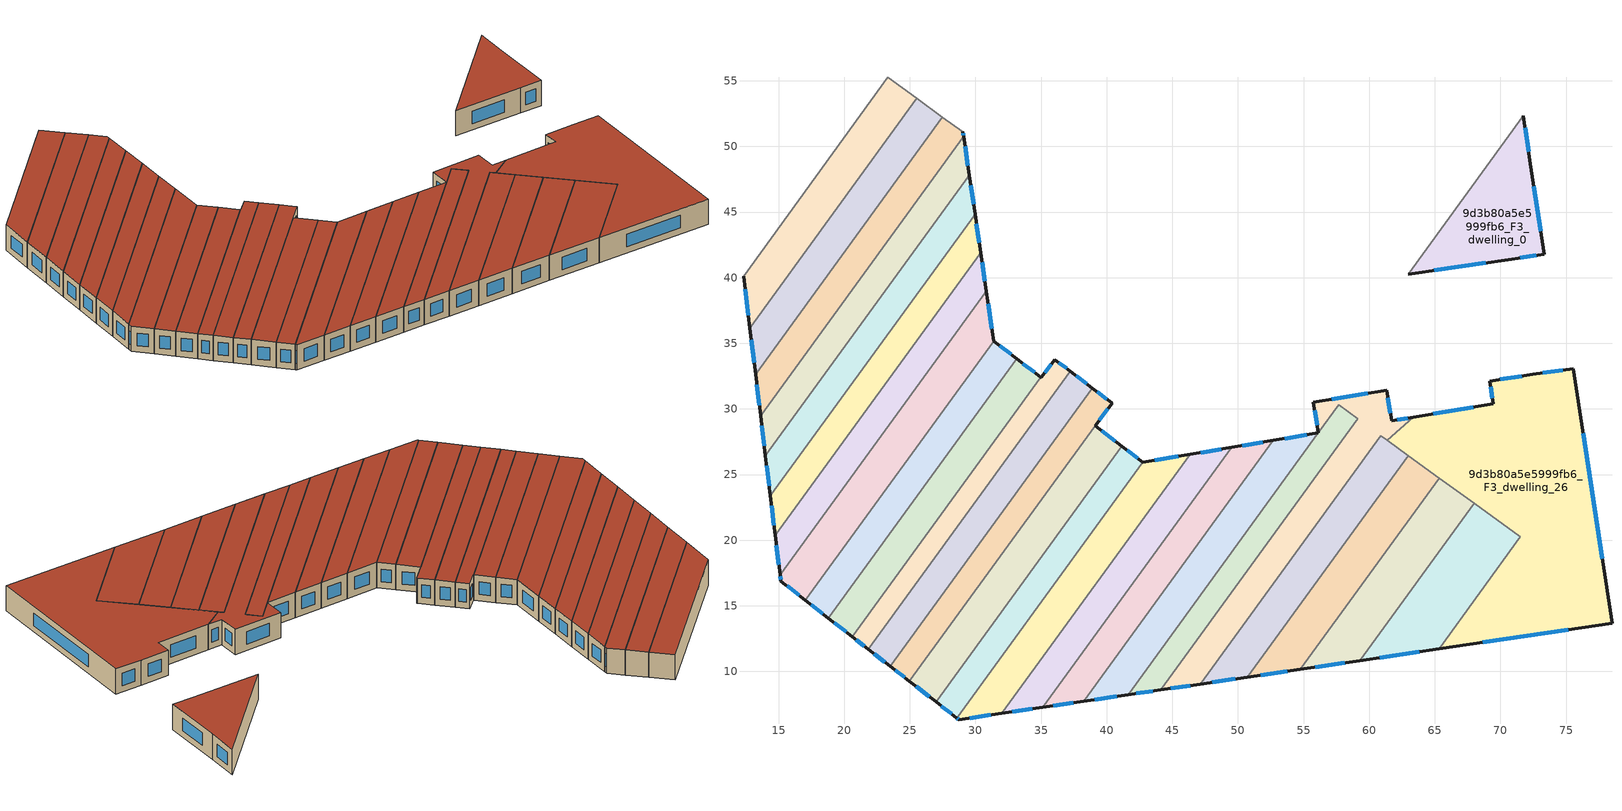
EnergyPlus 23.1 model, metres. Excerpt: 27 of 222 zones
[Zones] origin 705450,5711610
9d3b80a5e5999fb6_F3_dwelling_0
 floor to 9d3b80a5e5999fb6_F2_dwelling_0 (EU_floor_Construction): 71.74,52.32 72.28,48.69 73.34,41.78 70.87,41.42 62.97,40.26 z9
 wall outside (EU_wall_Construction): 62.97,40.26 70.87,41.42 73.34,41.78 72.28,48.69 71.74,52.32 z9:12
 wall to 9d3b80a5e5999fb6_F3_dwelling_1 (EU_wall_Construction): 71.74,52.32 62.97,40.26 z9:12
 window (EU_Window_Construction): 64.97,40.55 68.87,41.12 / 72.14,49.61 71.88,51.4 / 73.07,43.53 72.55,46.94 / 71.49,41.51 72.71,41.69 z9.76:11.24
 roof outside (EU_roof_Construction): 73.34,41.78 72.28,48.69 71.74,52.32 62.97,40.26 70.87,41.42 z12
9d3b80a5e5999fb6_F3_dwelling_26
 floor to 9d3b80a5e5999fb6_F2_dwelling_26 (EU_floor_Construction): 75.54,33.07 78.5,13.66 65.32,11.72 71.51,20.24 61.39,27.6 63.34,29.37 69.46,30.38 69.17,32.11 72.46,32.64 z9
 wall outside (EU_wall_Construction): 65.32,11.72 78.5,13.66 75.54,33.07 72.46,32.64 69.17,32.11 69.46,30.38 63.34,29.37 z9:12
 wall to 9d3b80a5e5999fb6_F3_dwelling_27 (EU_wall_Construction): 67.99,22.8 71.51,20.24 65.32,11.72 z9:12
 wall to 9d3b80a5e5999fb6_F3_dwelling_31 (EU_wall_Construction): 63.34,29.37 61.39,27.6 z9:12
 wall to 9d3b80a5e5999fb6_F3_dwelling_28 (EU_wall_Construction): 65.34,24.72 67.99,22.8 z9:12
 wall to 9d3b80a5e5999fb6_F3_dwelling_29 (EU_wall_Construction): 62.98,26.44 65.34,24.72 z9:12
 wall to 9d3b80a5e5999fb6_F3_dwelling_30 (EU_wall_Construction): 61.39,27.6 62.98,26.44 z9:12
 window (EU_Window_Construction): 68.65,12.21 75.17,13.17 / 67.91,30.12 64.89,29.62 / 69.24,31.67 69.38,30.82 / 71.63,32.5 70,32.24 / 74.76,32.96 73.24,32.75 / 77.75,18.57 76.29,28.16 z9.76:11.24
 roof outside (EU_roof_Construction): 78.5,13.66 75.54,33.07 72.46,32.64 69.17,32.11 69.46,30.38 63.34,29.37 61.39,27.6 71.51,20.24 65.32,11.72 z12
9d3b80a5e5999fb6_F3_dwelling_27
 floor to 9d3b80a5e5999fb6_F2_dwelling_27 (EU_floor_Construction): 71.51,20.24 65.32,11.72 59.29,10.83 67.99,22.8 z9
 wall outside (EU_wall_Construction): 59.29,10.83 65.32,11.72 z9:12
 wall to 9d3b80a5e5999fb6_F3_dwelling_28 (EU_wall_Construction): 67.99,22.8 59.29,10.83 z9:12
 window (EU_Window_Construction): 60.81,11.05 63.79,11.49 z9.76:11.24
 roof outside (EU_roof_Construction): 65.32,11.72 71.51,20.24 67.99,22.8 59.29,10.83 z12
9d3b80a5e5999fb6_F3_dwelling_28
 floor to 9d3b80a5e5999fb6_F2_dwelling_28 (EU_floor_Construction): 67.99,22.8 59.29,10.83 54.76,10.16 65.34,24.72 z9
 wall outside (EU_wall_Construction): 54.76,10.16 59.29,10.83 z9:12
 wall to 9d3b80a5e5999fb6_F3_dwelling_29 (EU_wall_Construction): 65.34,24.72 54.76,10.16 z9:12
 window (EU_Window_Construction): 55.91,10.33 58.14,10.66 z9.76:11.24
 roof outside (EU_roof_Construction): 59.29,10.83 67.99,22.8 65.34,24.72 54.76,10.16 z12
9d3b80a5e5999fb6_F3_dwelling_29
 floor to 9d3b80a5e5999fb6_F2_dwelling_29 (EU_floor_Construction): 65.34,24.72 54.76,10.16 50.72,9.57 62.98,26.44 z9
 wall outside (EU_wall_Construction): 50.72,9.57 54.76,10.16 z9:12
 wall to 9d3b80a5e5999fb6_F3_dwelling_30 (EU_wall_Construction): 62.98,26.44 50.72,9.57 z9:12
 window (EU_Window_Construction): 51.74,9.72 53.74,10.01 z9.76:11.24
 roof outside (EU_roof_Construction): 54.76,10.16 65.34,24.72 62.98,26.44 50.72,9.57 z12
9d3b80a5e5999fb6_F3_dwelling_30
 floor to 9d3b80a5e5999fb6_F2_dwelling_30 (EU_floor_Construction): 62.98,26.44 50.72,9.57 47.13,9.04 60.88,27.96 z9
 wall outside (EU_wall_Construction): 47.13,9.04 50.72,9.57 z9:12
 wall to 9d3b80a5e5999fb6_F3_dwelling_31 (EU_wall_Construction): 61.39,27.6 60.88,27.96 47.13,9.04 z9:12
 window (EU_Window_Construction): 48.03,9.17 49.81,9.43 z9.76:11.24
 roof outside (EU_roof_Construction): 50.72,9.57 62.98,26.44 60.88,27.96 47.13,9.04 z12
9d3b80a5e5999fb6_F3_dwelling_31
 floor to 9d3b80a5e5999fb6_F2_dwelling_31 (EU_floor_Construction): 61.32,31.42 61.7,29.1 63.34,29.37 61.39,27.6 60.88,27.96 47.13,9.04 44.13,8.59 59.13,29.24 57.67,30.3 56.12,28.17 55.74,30.49 z9
 wall outside (EU_wall_Construction): 63.34,29.37 61.7,29.1 61.32,31.42 55.74,30.49 56.12,28.17 / 44.13,8.59 47.13,9.04 z9:12
 wall to 9d3b80a5e5999fb6_F3_dwelling_32 (EU_wall_Construction): 56.12,28.17 57.67,30.3 59.13,29.24 44.13,8.59 z9:12
 window (EU_Window_Construction): 55.83,29.9 56.02,28.76 / 59.91,31.18 57.15,30.73 / 61.61,29.68 61.42,30.83 / 62.93,29.3 62.12,29.16 / 44.89,8.71 46.37,8.92 z9.76:11.24
 roof outside (EU_roof_Construction): 47.13,9.04 60.88,27.96 61.39,27.6 63.34,29.37 61.7,29.1 61.32,31.42 55.74,30.49 56.12,28.17 57.67,30.3 59.13,29.24 44.13,8.59 z12
9d3b80a5e5999fb6_F3_dwelling_32
 floor to 9d3b80a5e5999fb6_F2_dwelling_32 (EU_floor_Construction): 59.13,29.24 44.13,8.59 41.63,8.22 57.67,30.3 z9
 wall outside (EU_wall_Construction): 41.63,8.22 44.13,8.59 z9:12
 wall to 9d3b80a5e5999fb6_F3_dwelling_33 (EU_wall_Construction): 56.12,28.17 41.63,8.22 z9:12
 window (EU_Window_Construction): 42.26,8.32 43.5,8.5 z9.76:11.24
 roof outside (EU_roof_Construction): 44.13,8.59 59.13,29.24 57.67,30.3 41.63,8.22 z12
9d3b80a5e5999fb6_F3_dwelling_33
 floor to 9d3b80a5e5999fb6_F2_dwelling_33 (EU_floor_Construction): 56.12,28.17 41.63,8.22 38.25,7.73 52.69,27.6 z9
 wall outside (EU_wall_Construction): 56.12,28.17 52.69,27.6 / 38.25,7.73 41.63,8.22 z9:12
 wall to 9d3b80a5e5999fb6_F3_dwelling_34 (EU_wall_Construction): 52.69,27.6 38.25,7.73 z9:12
 window (EU_Window_Construction): 55.25,28.02 53.56,27.74 / 39.1,7.85 40.77,8.1 z9.76:11.24
 roof outside (EU_roof_Construction): 41.63,8.22 56.12,28.17 52.69,27.6 38.25,7.73 z12
9d3b80a5e5999fb6_F3_dwelling_34
 floor to 9d3b80a5e5999fb6_F2_dwelling_34 (EU_floor_Construction): 52.69,27.6 38.25,7.73 35.13,7.27 49.52,27.07 z9
 wall outside (EU_wall_Construction): 52.69,27.6 49.52,27.07 / 35.13,7.27 38.25,7.73 z9:12
 wall to 9d3b80a5e5999fb6_F3_dwelling_35 (EU_wall_Construction): 49.52,27.07 35.13,7.27 z9:12
 window (EU_Window_Construction): 51.89,27.46 50.32,27.2 / 35.92,7.38 37.46,7.61 z9.76:11.24
 roof outside (EU_roof_Construction): 38.25,7.73 52.69,27.6 49.52,27.07 35.13,7.27 z12
9d3b80a5e5999fb6_F3_dwelling_35
 floor to 9d3b80a5e5999fb6_F2_dwelling_35 (EU_floor_Construction): 49.52,27.07 35.13,7.27 32,6.81 46.35,26.54 z9
 wall outside (EU_wall_Construction): 49.52,27.07 46.35,26.54 / 32,6.81 35.13,7.27 z9:12
 wall to 9d3b80a5e5999fb6_F3_dwelling_36 (EU_wall_Construction): 46.35,26.54 32,6.81 z9:12
 window (EU_Window_Construction): 48.72,26.94 47.15,26.68 / 32.79,6.92 34.34,7.15 z9.76:11.24
 roof outside (EU_roof_Construction): 35.13,7.27 49.52,27.07 46.35,26.54 32,6.81 z12
9d3b80a5e5999fb6_F3_dwelling_36
 floor to 9d3b80a5e5999fb6_F2_dwelling_36 (EU_floor_Construction): 46.35,26.54 32,6.81 28.74,6.32 28.58,6.44 42.75,25.95 z9
 wall outside (EU_wall_Construction): 28.58,6.44 28.74,6.32 32,6.81 / 46.35,26.54 42.75,25.95 z9:12
 wall to 9d3b80a5e5999fb6_F3_dwelling_37 (EU_wall_Construction): 42.75,25.95 28.58,6.44 z9:12
 window (EU_Window_Construction): 28.62,6.41 28.7,6.35 / 45.44,26.39 43.66,26.1 / 29.56,6.45 31.18,6.68 z9.76:11.24
 roof outside (EU_roof_Construction): 32,6.81 46.35,26.54 42.75,25.95 28.58,6.44 28.74,6.32 z12
9d3b80a5e5999fb6_F3_dwelling_37
 floor to 9d3b80a5e5999fb6_F2_dwelling_37 (EU_floor_Construction): 42.75,25.95 28.58,6.44 27,7.67 41.16,27.16 z9
 wall outside (EU_wall_Construction): 42.75,25.95 41.16,27.16 / 27,7.67 28.58,6.44 z9:12
 wall to 9d3b80a5e5999fb6_F3_dwelling_38 (EU_wall_Construction): 41.16,27.16 27,7.67 z9:12
 window (EU_Window_Construction): 42.35,26.25 41.57,26.85 / 27.4,7.36 28.18,6.75 z9.76:11.24
 roof outside (EU_roof_Construction): 28.58,6.44 42.75,25.95 41.16,27.16 27,7.67 z12
9d3b80a5e5999fb6_F3_dwelling_38
 floor to 9d3b80a5e5999fb6_F2_dwelling_38 (EU_floor_Construction): 41.16,27.16 27,7.67 24.97,9.25 39.11,28.72 z9
 wall outside (EU_wall_Construction): 41.16,27.16 39.11,28.72 / 24.97,9.25 27,7.67 z9:12
 wall to 9d3b80a5e5999fb6_F3_dwelling_39 (EU_wall_Construction): 39.11,28.72 24.97,9.25 z9:12
 window (EU_Window_Construction): 40.65,27.55 39.63,28.32 / 25.48,8.85 26.49,8.07 z9.76:11.24
 roof outside (EU_roof_Construction): 27,7.67 41.16,27.16 39.11,28.72 24.97,9.25 z12
9d3b80a5e5999fb6_F3_dwelling_39
 floor to 9d3b80a5e5999fb6_F2_dwelling_39 (EU_floor_Construction): 40.38,30.46 40.42,30.43 39.11,28.72 24.97,9.25 23.51,10.39 38.91,31.58 z9
 wall outside (EU_wall_Construction): 39.11,28.72 40.42,30.43 40.38,30.46 38.91,31.58 / 23.51,10.39 24.97,9.25 z9:12
 wall to 9d3b80a5e5999fb6_F3_dwelling_40 (EU_wall_Construction): 38.91,31.58 23.51,10.39 z9:12
 window (EU_Window_Construction): 40.01,30.74 39.28,31.29 / 39.44,29.15 40.09,30 / 23.88,10.1 24.6,9.54 z9.76:11.24
 roof outside (EU_roof_Construction): 24.97,9.25 39.11,28.72 40.42,30.43 40.38,30.46 38.91,31.58 23.51,10.39 z12
9d3b80a5e5999fb6_F3_dwelling_40
 floor to 9d3b80a5e5999fb6_F2_dwelling_40 (EU_floor_Construction): 38.91,31.58 23.51,10.39 21.85,11.68 37.24,32.85 z9
 wall outside (EU_wall_Construction): 38.91,31.58 37.24,32.85 / 21.85,11.68 23.51,10.39 z9:12
 wall to 9d3b80a5e5999fb6_F3_dwelling_41 (EU_wall_Construction): 37.24,32.85 21.85,11.68 z9:12
 window (EU_Window_Construction): 38.49,31.9 37.66,32.53 / 22.27,11.35 23.09,10.71 z9.76:11.24
 roof outside (EU_roof_Construction): 23.51,10.39 38.91,31.58 37.24,32.85 21.85,11.68 z12
9d3b80a5e5999fb6_F3_dwelling_41
 floor to 9d3b80a5e5999fb6_F2_dwelling_41 (EU_floor_Construction): 37.24,32.85 21.85,11.68 20.6,12.65 34.97,32.43 35,32.4 36.05,33.76 z9
 wall outside (EU_wall_Construction): 20.6,12.65 21.85,11.68 / 37.24,32.85 36.05,33.76 35,32.4 34.97,32.43 z9:12
 wall to 9d3b80a5e5999fb6_F3_dwelling_42 (EU_wall_Construction): 34.97,32.43 20.6,12.65 z9:12
 window (EU_Window_Construction): 20.92,12.41 21.53,11.93 / 35.79,33.42 35.27,32.75 / 36.94,33.08 36.35,33.53 z9.76:11.24
 roof outside (EU_roof_Construction): 21.85,11.68 37.24,32.85 36.05,33.76 35,32.4 34.97,32.43 20.6,12.65 z12
9d3b80a5e5999fb6_F3_dwelling_42
 floor to 9d3b80a5e5999fb6_F2_dwelling_42 (EU_floor_Construction): 34.97,32.43 20.6,12.65 18.8,14.05 33.16,33.8 z9
 wall outside (EU_wall_Construction): 18.8,14.05 20.6,12.65 / 34.97,32.43 33.16,33.8 z9:12
 wall to 9d3b80a5e5999fb6_F3_dwelling_43 (EU_wall_Construction): 33.16,33.8 18.8,14.05 z9:12
 window (EU_Window_Construction): 19.26,13.7 20.14,13.01 / 34.51,32.78 33.62,33.46 z9.76:11.24
 roof outside (EU_roof_Construction): 20.6,12.65 34.97,32.43 33.16,33.8 18.8,14.05 z12
9d3b80a5e5999fb6_F3_dwelling_43
 floor to 9d3b80a5e5999fb6_F2_dwelling_43 (EU_floor_Construction): 33.16,33.8 18.8,14.05 17.05,15.42 31.39,35.15 z9
 wall outside (EU_wall_Construction): 33.16,33.8 31.39,35.15 / 17.05,15.42 18.8,14.05 z9:12
 wall to 9d3b80a5e5999fb6_F3_dwelling_44 (EU_wall_Construction): 31.39,35.15 17.05,15.42 z9:12
 window (EU_Window_Construction): 32.71,34.15 31.84,34.81 / 17.49,15.07 18.36,14.4 z9.76:11.24
 roof outside (EU_roof_Construction): 18.8,14.05 33.16,33.8 31.39,35.15 17.05,15.42 z12
9d3b80a5e5999fb6_F3_dwelling_44
 floor to 9d3b80a5e5999fb6_F2_dwelling_44 (EU_floor_Construction): 30.83,38.98 31.39,35.15 17.05,15.42 15.17,16.88 15.11,17.36 z9
 wall outside (EU_wall_Construction): 31.39,35.15 30.83,38.98 / 15.11,17.36 15.17,16.88 17.05,15.42 z9:12
 wall to 9d3b80a5e5999fb6_F3_dwelling_45 (EU_wall_Construction): 30.83,38.98 15.11,17.36 z9:12
 window (EU_Window_Construction): 31.25,36.12 30.97,38.01 / 15.65,16.51 16.57,15.79 / 15.13,17.23 15.16,17 z9.76:11.24
 roof outside (EU_roof_Construction): 17.05,15.42 31.39,35.15 30.83,38.98 15.11,17.36 15.17,16.88 z12
9d3b80a5e5999fb6_F3_dwelling_45
 floor to 9d3b80a5e5999fb6_F2_dwelling_45 (EU_floor_Construction): 30.4,41.91 30.83,38.98 15.11,17.36 14.74,20.37 z9
 wall outside (EU_wall_Construction): 14.74,20.37 15.11,17.36 / 30.83,38.98 30.4,41.91 z9:12
 wall to 9d3b80a5e5999fb6_F3_dwelling_46 (EU_wall_Construction): 30.4,41.91 14.74,20.37 z9:12
 window (EU_Window_Construction): 14.84,19.6 15.02,18.12 / 30.72,39.72 30.51,41.16 z9.76:11.24
 roof outside (EU_roof_Construction): 15.11,17.36 30.83,38.98 30.4,41.91 14.74,20.37 z12
9d3b80a5e5999fb6_F3_dwelling_46
 floor to 9d3b80a5e5999fb6_F2_dwelling_46 (EU_floor_Construction): 29.96,44.84 30.4,41.91 14.74,20.37 14.37,23.39 z9
 wall outside (EU_wall_Construction): 14.37,23.39 14.74,20.37 / 30.4,41.91 29.96,44.84 z9:12
 wall to 9d3b80a5e5999fb6_F3_dwelling_47 (EU_wall_Construction): 29.96,44.84 14.37,23.39 z9:12
 window (EU_Window_Construction): 14.47,22.63 14.65,21.13 / 30.29,42.65 30.07,44.1 z9.76:11.24
 roof outside (EU_roof_Construction): 14.74,20.37 30.4,41.91 29.96,44.84 14.37,23.39 z12
9d3b80a5e5999fb6_F3_dwelling_47
 floor to 9d3b80a5e5999fb6_F2_dwelling_47 (EU_floor_Construction): 29.53,47.79 29.96,44.84 14.37,23.39 14,26.42 z9
 wall outside (EU_wall_Construction): 14,26.42 14.37,23.39 / 29.96,44.84 29.53,47.79 z9:12
 wall to 9d3b80a5e5999fb6_F3_dwelling_48 (EU_wall_Construction): 29.53,47.79 14,26.42 z9:12
 window (EU_Window_Construction): 14.1,25.66 14.28,24.16 / 29.86,45.59 29.64,47.05 z9.76:11.24
 roof outside (EU_roof_Construction): 14.37,23.39 29.96,44.84 29.53,47.79 14,26.42 z12
9d3b80a5e5999fb6_F3_dwelling_48
 floor to 9d3b80a5e5999fb6_F2_dwelling_48 (EU_floor_Construction): 29.1,50.75 29.53,47.79 14,26.42 13.63,29.47 z9
 wall outside (EU_wall_Construction): 13.63,29.47 14,26.42 / 29.53,47.79 29.1,50.75 z9:12
 wall to 9d3b80a5e5999fb6_F3_dwelling_49 (EU_wall_Construction): 29.1,50.75 13.63,29.47 z9:12
 window (EU_Window_Construction): 13.72,28.7 13.91,27.19 / 29.42,48.54 29.21,50.01 z9.76:11.24
 roof outside (EU_roof_Construction): 14,26.42 29.53,47.79 29.1,50.75 13.63,29.47 z12
9d3b80a5e5999fb6_F3_dwelling_49
 floor to 9d3b80a5e5999fb6_F2_dwelling_49 (EU_floor_Construction): 29.05,51.1 29.1,50.75 13.63,29.47 13.24,32.64 27.49,52.24 z9
 wall outside (EU_wall_Construction): 29.1,50.75 29.05,51.1 / 13.24,32.64 13.63,29.47 z9:12
 wall to 9d3b80a5e5999fb6_F3_dwelling_50 (EU_wall_Construction): 27.49,52.24 13.24,32.64 z9:12
 wall to 9d3b80a5e5999fb6_F3_dwelling_17 (EU_wall_Construction): 29.05,51.1 27.49,52.24 z9:12
 window (EU_Window_Construction): 29.08,50.84 29.06,51.02 / 13.34,31.84 13.53,30.27 z9.76:11.24
 roof outside (EU_roof_Construction): 13.63,29.47 29.1,50.75 29.05,51.1 27.49,52.24 13.24,32.64 z12
9d3b80a5e5999fb6_F3_dwelling_50
 floor to 9d3b80a5e5999fb6_F2_dwelling_50 (EU_floor_Construction): 27.49,52.24 13.24,32.64 12.81,36.14 25.54,53.65 z9
 wall outside (EU_wall_Construction): 12.81,36.14 13.24,32.64 z9:12
 wall to 9d3b80a5e5999fb6_F3_dwelling_51 (EU_wall_Construction): 25.54,53.65 12.81,36.14 z9:12
 wall to 9d3b80a5e5999fb6_F3_dwelling_17 (EU_wall_Construction): 27.49,52.24 25.54,53.65 z9:12
 window (EU_Window_Construction): 12.92,35.25 13.13,33.52 z9.76:11.24
 roof outside (EU_roof_Construction): 13.24,32.64 27.49,52.24 25.54,53.65 12.81,36.14 z12
9d3b80a5e5999fb6_F3_dwelling_51
 floor to 9d3b80a5e5999fb6_F2_dwelling_51 (EU_floor_Construction): 25.54,53.65 12.81,36.14 12.33,40.12 23.33,55.26 z9
 wall outside (EU_wall_Construction): 12.33,40.12 12.81,36.14 z9:12
 wall to 9d3b80a5e5999fb6_F3_dwelling_52 (EU_wall_Construction): 23.33,55.26 12.33,40.12 z9:12
 wall to 9d3b80a5e5999fb6_F3_dwelling_17 (EU_wall_Construction): 25.54,53.65 23.33,55.26 z9:12
 window (EU_Window_Construction): 12.45,39.11 12.69,37.15 z9.76:11.24
 roof outside (EU_roof_Construction): 12.81,36.14 25.54,53.65 23.33,55.26 12.33,40.12 z12
[Building]
EU S2 Campaign: North Axis=0; Terrain=City; Solar Distribution=FullExterior
[Site:Location]
London: Latitude=51.5; Longitude=-0.5; Time Zone=0; Elevation=25
[SizingPeriod:WeatherFileDays]
AnnualSizingPeriod: Begin Month=1; Begin Day of Month=1; End Month=12; End Day of Month=31; Day of Week for Start Day=Monday; Use Weather File Daylight Saving Period=No; Use Weather File Rain and Snow Indicators=No
[MATERIAL]
EU_InternalMass_Material: Roughness=MediumRough; Thickness=0.1; Conductivity=1; Density=1800; Specific Heat=900; Thermal Absorptance=0.9; Solar Absorptance=0.7; Visible Absorptance=0.7
[MATERIAL:NOMASS] Roughness=MediumRough; Thermal Absorptance=0.9; Solar Absorptance=0.7; Visible Absorptance=0.7
Name | Thermal Resistance
EU_wall_NoMass | 0.655885
EU_roof_NoMass | 2.70553
EU_floor_NoMass | 2.16442
[WINDOWMATERIAL:SIMPLEGLAZINGSYSTEM]
EU_Window_SimpleGlazing: UFactor=2.91071; Solar Heat Gain Coefficient=0.76; Visible Transmittance=0.76
[CONSTRUCTION]
EU_wall_Construction: EU_wall_NoMass
EU_roof_Construction: EU_roof_NoMass
EU_floor_Construction: EU_floor_NoMass
EU_Window_Construction: EU_Window_SimpleGlazing
EU_InternalMass_Construction: EU_InternalMass_Material
[ZONE] Type=1; Multiplier=1; Ceiling Height=autocalculate; Floor Area=autocalculate; Part of Total Floor Area=Yes
Name | Volume
9d3b80a5e5999fb6_F3_dwelling_0 | 167.26
9d3b80a5e5999fb6_F3_dwelling_26 | 587.221
9d3b80a5e5999fb6_F3_dwelling_27 | 165.539
9d3b80a5e5999fb6_F3_dwelling_28 | 160.792
9d3b80a5e5999fb6_F3_dwelling_29 | 170.284
9d3b80a5e5999fb6_F3_dwelling_30 | 172.258
9d3b80a5e5999fb6_F3_dwelling_31 | 196.334
9d3b80a5e5999fb6_F3_dwelling_32 | 143.049
9d3b80a5e5999fb6_F3_dwelling_33 | 180.338
9d3b80a5e5999fb6_F3_dwelling_34 | 165.538
9d3b80a5e5999fb6_F3_dwelling_35 | 165.576
9d3b80a5e5999fb6_F3_dwelling_36 | 186.638
9d3b80a5e5999fb6_F3_dwelling_37 | 144.413
9d3b80a5e5999fb6_F3_dwelling_38 | 186.09
9d3b80a5e5999fb6_F3_dwelling_39 | 144.995
9d3b80a5e5999fb6_F3_dwelling_40 | 165.502
9d3b80a5e5999fb6_F3_dwelling_41 | 124.017
9d3b80a5e5999fb6_F3_dwelling_42 | 166.769
9d3b80a5e5999fb6_F3_dwelling_43 | 162.686
9d3b80a5e5999fb6_F3_dwelling_44 | 208.689
9d3b80a5e5999fb6_F3_dwelling_45 | 165.53
9d3b80a5e5999fb6_F3_dwelling_46 | 165.566
9d3b80a5e5999fb6_F3_dwelling_47 | 165.464
9d3b80a5e5999fb6_F3_dwelling_48 | 165.587
9d3b80a5e5999fb6_F3_dwelling_49 | 165.583
9d3b80a5e5999fb6_F3_dwelling_50 | 165.495
9d3b80a5e5999fb6_F3_dwelling_51 | 165.532
[INTERNALMASS] Construction=EU_InternalMass_Construction
Name | Zone or ZoneList | Surface Area
9d3b80a5e5999fb6_F3_dwelling_0_EU_InternalMass | 9d3b80a5e5999fb6_F3_dwelling_0 | 55.7531
9d3b80a5e5999fb6_F3_dwelling_26_EU_InternalMass | 9d3b80a5e5999fb6_F3_dwelling_26 | 195.739
9d3b80a5e5999fb6_F3_dwelling_27_EU_InternalMass | 9d3b80a5e5999fb6_F3_dwelling_27 | 55.1797
9d3b80a5e5999fb6_F3_dwelling_28_EU_InternalMass | 9d3b80a5e5999fb6_F3_dwelling_28 | 53.5972
9d3b80a5e5999fb6_F3_dwelling_29_EU_InternalMass | 9d3b80a5e5999fb6_F3_dwelling_29 | 56.7615
9d3b80a5e5999fb6_F3_dwelling_30_EU_InternalMass | 9d3b80a5e5999fb6_F3_dwelling_30 | 57.4194
9d3b80a5e5999fb6_F3_dwelling_31_EU_InternalMass | 9d3b80a5e5999fb6_F3_dwelling_31 | 65.4444
9d3b80a5e5999fb6_F3_dwelling_32_EU_InternalMass | 9d3b80a5e5999fb6_F3_dwelling_32 | 47.6856
9d3b80a5e5999fb6_F3_dwelling_33_EU_InternalMass | 9d3b80a5e5999fb6_F3_dwelling_33 | 60.1129
9d3b80a5e5999fb6_F3_dwelling_34_EU_InternalMass | 9d3b80a5e5999fb6_F3_dwelling_34 | 55.1797
9d3b80a5e5999fb6_F3_dwelling_35_EU_InternalMass | 9d3b80a5e5999fb6_F3_dwelling_35 | 55.1919
9d3b80a5e5999fb6_F3_dwelling_36_EU_InternalMass | 9d3b80a5e5999fb6_F3_dwelling_36 | 62.2128
9d3b80a5e5999fb6_F3_dwelling_37_EU_InternalMass | 9d3b80a5e5999fb6_F3_dwelling_37 | 48.1374
9d3b80a5e5999fb6_F3_dwelling_38_EU_InternalMass | 9d3b80a5e5999fb6_F3_dwelling_38 | 62.0303
9d3b80a5e5999fb6_F3_dwelling_39_EU_InternalMass | 9d3b80a5e5999fb6_F3_dwelling_39 | 48.3321
9d3b80a5e5999fb6_F3_dwelling_40_EU_InternalMass | 9d3b80a5e5999fb6_F3_dwelling_40 | 55.1675
9d3b80a5e5999fb6_F3_dwelling_41_EU_InternalMass | 9d3b80a5e5999fb6_F3_dwelling_41 | 41.3391
9d3b80a5e5999fb6_F3_dwelling_42_EU_InternalMass | 9d3b80a5e5999fb6_F3_dwelling_42 | 55.5971
9d3b80a5e5999fb6_F3_dwelling_43_EU_InternalMass | 9d3b80a5e5999fb6_F3_dwelling_43 | 54.2222
9d3b80a5e5999fb6_F3_dwelling_44_EU_InternalMass | 9d3b80a5e5999fb6_F3_dwelling_44 | 69.563
9d3b80a5e5999fb6_F3_dwelling_45_EU_InternalMass | 9d3b80a5e5999fb6_F3_dwelling_45 | 55.1766
9d3b80a5e5999fb6_F3_dwelling_46_EU_InternalMass | 9d3b80a5e5999fb6_F3_dwelling_46 | 55.1891
9d3b80a5e5999fb6_F3_dwelling_47_EU_InternalMass | 9d3b80a5e5999fb6_F3_dwelling_47 | 55.1548
9d3b80a5e5999fb6_F3_dwelling_48_EU_InternalMass | 9d3b80a5e5999fb6_F3_dwelling_48 | 55.1959
9d3b80a5e5999fb6_F3_dwelling_49_EU_InternalMass | 9d3b80a5e5999fb6_F3_dwelling_49 | 55.1944
9d3b80a5e5999fb6_F3_dwelling_50_EU_InternalMass | 9d3b80a5e5999fb6_F3_dwelling_50 | 55.1648
9d3b80a5e5999fb6_F3_dwelling_51_EU_InternalMass | 9d3b80a5e5999fb6_F3_dwelling_51 | 55.1772
[OTHEREQUIPMENT] Fuel Type=Electricity; Design Level Calculation Method=Watts/Area; Power per Zone Floor Area=1; Fraction Latent=0; Fraction Radiant=0; Fraction Lost=0; Carbon Dioxide Generation Rate=0; EndUse Subcategory=EU_Step8_InternalGains
Name | Zone or ZoneList or Space or SpaceList | Schedule
EU_Step8_InternalGain_9d3b80a5e5999fb6_F3_dwelling_0_f000 | 9d3b80a5e5999fb6_F3_dwelling_0 | EU_Step8_GainSchedule_9d3b80a5e5999fb6_F3_dwelling_0_f000
EU_Step8_InternalGain_9d3b80a5e5999fb6_F3_dwelling_26_f000 | 9d3b80a5e5999fb6_F3_dwelling_26 | EU_Step8_GainSchedule_9d3b80a5e5999fb6_F3_dwelling_26_f000
EU_Step8_InternalGain_9d3b80a5e5999fb6_F3_dwelling_27_f000 | 9d3b80a5e5999fb6_F3_dwelling_27 | EU_Step8_GainSchedule_9d3b80a5e5999fb6_F3_dwelling_27_f000
EU_Step8_InternalGain_9d3b80a5e5999fb6_F3_dwelling_28_f000 | 9d3b80a5e5999fb6_F3_dwelling_28 | EU_Step8_GainSchedule_9d3b80a5e5999fb6_F3_dwelling_28_f000
EU_Step8_InternalGain_9d3b80a5e5999fb6_F3_dwelling_29_f000 | 9d3b80a5e5999fb6_F3_dwelling_29 | EU_Step8_GainSchedule_9d3b80a5e5999fb6_F3_dwelling_29_f000
EU_Step8_InternalGain_9d3b80a5e5999fb6_F3_dwelling_30_f000 | 9d3b80a5e5999fb6_F3_dwelling_30 | EU_Step8_GainSchedule_9d3b80a5e5999fb6_F3_dwelling_30_f000
EU_Step8_InternalGain_9d3b80a5e5999fb6_F3_dwelling_31_f000 | 9d3b80a5e5999fb6_F3_dwelling_31 | EU_Step8_GainSchedule_9d3b80a5e5999fb6_F3_dwelling_31_f000
EU_Step8_InternalGain_9d3b80a5e5999fb6_F3_dwelling_32_f000 | 9d3b80a5e5999fb6_F3_dwelling_32 | EU_Step8_GainSchedule_9d3b80a5e5999fb6_F3_dwelling_32_f000
EU_Step8_InternalGain_9d3b80a5e5999fb6_F3_dwelling_33_f000 | 9d3b80a5e5999fb6_F3_dwelling_33 | EU_Step8_GainSchedule_9d3b80a5e5999fb6_F3_dwelling_33_f000
EU_Step8_InternalGain_9d3b80a5e5999fb6_F3_dwelling_34_f000 | 9d3b80a5e5999fb6_F3_dwelling_34 | EU_Step8_GainSchedule_9d3b80a5e5999fb6_F3_dwelling_34_f000
EU_Step8_InternalGain_9d3b80a5e5999fb6_F3_dwelling_35_f000 | 9d3b80a5e5999fb6_F3_dwelling_35 | EU_Step8_GainSchedule_9d3b80a5e5999fb6_F3_dwelling_35_f000
EU_Step8_InternalGain_9d3b80a5e5999fb6_F3_dwelling_36_f000 | 9d3b80a5e5999fb6_F3_dwelling_36 | EU_Step8_GainSchedule_9d3b80a5e5999fb6_F3_dwelling_36_f000
EU_Step8_InternalGain_9d3b80a5e5999fb6_F3_dwelling_37_f000 | 9d3b80a5e5999fb6_F3_dwelling_37 | EU_Step8_GainSchedule_9d3b80a5e5999fb6_F3_dwelling_37_f000
EU_Step8_InternalGain_9d3b80a5e5999fb6_F3_dwelling_38_f000 | 9d3b80a5e5999fb6_F3_dwelling_38 | EU_Step8_GainSchedule_9d3b80a5e5999fb6_F3_dwelling_38_f000
EU_Step8_InternalGain_9d3b80a5e5999fb6_F3_dwelling_39_f000 | 9d3b80a5e5999fb6_F3_dwelling_39 | EU_Step8_GainSchedule_9d3b80a5e5999fb6_F3_dwelling_39_f000
EU_Step8_InternalGain_9d3b80a5e5999fb6_F3_dwelling_40_f000 | 9d3b80a5e5999fb6_F3_dwelling_40 | EU_Step8_GainSchedule_9d3b80a5e5999fb6_F3_dwelling_40_f000
EU_Step8_InternalGain_9d3b80a5e5999fb6_F3_dwelling_41_f000 | 9d3b80a5e5999fb6_F3_dwelling_41 | EU_Step8_GainSchedule_9d3b80a5e5999fb6_F3_dwelling_41_f000
EU_Step8_InternalGain_9d3b80a5e5999fb6_F3_dwelling_42_f000 | 9d3b80a5e5999fb6_F3_dwelling_42 | EU_Step8_GainSchedule_9d3b80a5e5999fb6_F3_dwelling_42_f000
EU_Step8_InternalGain_9d3b80a5e5999fb6_F3_dwelling_43_f000 | 9d3b80a5e5999fb6_F3_dwelling_43 | EU_Step8_GainSchedule_9d3b80a5e5999fb6_F3_dwelling_43_f000
EU_Step8_InternalGain_9d3b80a5e5999fb6_F3_dwelling_44_f000 | 9d3b80a5e5999fb6_F3_dwelling_44 | EU_Step8_GainSchedule_9d3b80a5e5999fb6_F3_dwelling_44_f000
EU_Step8_InternalGain_9d3b80a5e5999fb6_F3_dwelling_45_f000 | 9d3b80a5e5999fb6_F3_dwelling_45 | EU_Step8_GainSchedule_9d3b80a5e5999fb6_F3_dwelling_45_f000
EU_Step8_InternalGain_9d3b80a5e5999fb6_F3_dwelling_46_f000 | 9d3b80a5e5999fb6_F3_dwelling_46 | EU_Step8_GainSchedule_9d3b80a5e5999fb6_F3_dwelling_46_f000
EU_Step8_InternalGain_9d3b80a5e5999fb6_F3_dwelling_47_f000 | 9d3b80a5e5999fb6_F3_dwelling_47 | EU_Step8_GainSchedule_9d3b80a5e5999fb6_F3_dwelling_47_f000
EU_Step8_InternalGain_9d3b80a5e5999fb6_F3_dwelling_48_f000 | 9d3b80a5e5999fb6_F3_dwelling_48 | EU_Step8_GainSchedule_9d3b80a5e5999fb6_F3_dwelling_48_f000
EU_Step8_InternalGain_9d3b80a5e5999fb6_F3_dwelling_49_f000 | 9d3b80a5e5999fb6_F3_dwelling_49 | EU_Step8_GainSchedule_9d3b80a5e5999fb6_F3_dwelling_49_f000
EU_Step8_InternalGain_9d3b80a5e5999fb6_F3_dwelling_50_f000 | 9d3b80a5e5999fb6_F3_dwelling_50 | EU_Step8_GainSchedule_9d3b80a5e5999fb6_F3_dwelling_50_f000
EU_Step8_InternalGain_9d3b80a5e5999fb6_F3_dwelling_51_f000 | 9d3b80a5e5999fb6_F3_dwelling_51 | EU_Step8_GainSchedule_9d3b80a5e5999fb6_F3_dwelling_51_f000
[ZONEVENTILATION:DESIGNFLOWRATE] Schedule=EU_AlwaysOn; Design Flow Rate Calculation Method=AirChanges/Hour; Air Changes per Hour=0.462017; Ventilation Type=Natural; Fan Pressure Rise=0; Fan Total Efficiency=1; Constant Term Coefficient=1; Temperature Term Coefficient=0; Velocity Term Coefficient=0; Velocity Squared Term Coefficient=0; Minimum Indoor Temperature=-100; Maximum Indoor Temperature=100; Delta Temperature=-100; Minimum Outdoor Temperature=-100; Maximum Outdoor Temperature=100; Maximum Wind Speed=40
Name | Zone or ZoneList or Space or SpaceList
EU_ConstantAir_9d3b80a5e5999fb6_F3_dwelling_0 | 9d3b80a5e5999fb6_F3_dwelling_0
EU_ConstantAir_9d3b80a5e5999fb6_F3_dwelling_26 | 9d3b80a5e5999fb6_F3_dwelling_26
EU_ConstantAir_9d3b80a5e5999fb6_F3_dwelling_27 | 9d3b80a5e5999fb6_F3_dwelling_27
EU_ConstantAir_9d3b80a5e5999fb6_F3_dwelling_28 | 9d3b80a5e5999fb6_F3_dwelling_28
EU_ConstantAir_9d3b80a5e5999fb6_F3_dwelling_29 | 9d3b80a5e5999fb6_F3_dwelling_29
EU_ConstantAir_9d3b80a5e5999fb6_F3_dwelling_30 | 9d3b80a5e5999fb6_F3_dwelling_30
EU_ConstantAir_9d3b80a5e5999fb6_F3_dwelling_31 | 9d3b80a5e5999fb6_F3_dwelling_31
EU_ConstantAir_9d3b80a5e5999fb6_F3_dwelling_32 | 9d3b80a5e5999fb6_F3_dwelling_32
EU_ConstantAir_9d3b80a5e5999fb6_F3_dwelling_33 | 9d3b80a5e5999fb6_F3_dwelling_33
EU_ConstantAir_9d3b80a5e5999fb6_F3_dwelling_34 | 9d3b80a5e5999fb6_F3_dwelling_34
EU_ConstantAir_9d3b80a5e5999fb6_F3_dwelling_35 | 9d3b80a5e5999fb6_F3_dwelling_35
EU_ConstantAir_9d3b80a5e5999fb6_F3_dwelling_36 | 9d3b80a5e5999fb6_F3_dwelling_36
EU_ConstantAir_9d3b80a5e5999fb6_F3_dwelling_37 | 9d3b80a5e5999fb6_F3_dwelling_37
EU_ConstantAir_9d3b80a5e5999fb6_F3_dwelling_38 | 9d3b80a5e5999fb6_F3_dwelling_38
EU_ConstantAir_9d3b80a5e5999fb6_F3_dwelling_39 | 9d3b80a5e5999fb6_F3_dwelling_39
EU_ConstantAir_9d3b80a5e5999fb6_F3_dwelling_40 | 9d3b80a5e5999fb6_F3_dwelling_40
EU_ConstantAir_9d3b80a5e5999fb6_F3_dwelling_41 | 9d3b80a5e5999fb6_F3_dwelling_41
EU_ConstantAir_9d3b80a5e5999fb6_F3_dwelling_42 | 9d3b80a5e5999fb6_F3_dwelling_42
EU_ConstantAir_9d3b80a5e5999fb6_F3_dwelling_43 | 9d3b80a5e5999fb6_F3_dwelling_43
EU_ConstantAir_9d3b80a5e5999fb6_F3_dwelling_44 | 9d3b80a5e5999fb6_F3_dwelling_44
EU_ConstantAir_9d3b80a5e5999fb6_F3_dwelling_45 | 9d3b80a5e5999fb6_F3_dwelling_45
EU_ConstantAir_9d3b80a5e5999fb6_F3_dwelling_46 | 9d3b80a5e5999fb6_F3_dwelling_46
EU_ConstantAir_9d3b80a5e5999fb6_F3_dwelling_47 | 9d3b80a5e5999fb6_F3_dwelling_47
EU_ConstantAir_9d3b80a5e5999fb6_F3_dwelling_48 | 9d3b80a5e5999fb6_F3_dwelling_48
EU_ConstantAir_9d3b80a5e5999fb6_F3_dwelling_49 | 9d3b80a5e5999fb6_F3_dwelling_49
EU_ConstantAir_9d3b80a5e5999fb6_F3_dwelling_50 | 9d3b80a5e5999fb6_F3_dwelling_50
EU_ConstantAir_9d3b80a5e5999fb6_F3_dwelling_51 | 9d3b80a5e5999fb6_F3_dwelling_51
[HVACTEMPLATE:THERMOSTAT] Constant Heating Setpoint=20; Constant Cooling Setpoint=50
EU_HeatOnly_9d3b80a5e5999fb6_F2_dwelling_11; EU_HeatOnly_9d3b80a5e5999fb6_F2_dwelling_12; EU_HeatOnly_9d3b80a5e5999fb6_F2_dwelling_13; EU_HeatOnly_9d3b80a5e5999fb6_F2_dwelling_14; EU_HeatOnly_9d3b80a5e5999fb6_F2_dwelling_15; EU_HeatOnly_9d3b80a5e5999fb6_F2_dwelling_16; EU_HeatOnly_9d3b80a5e5999fb6_F2_dwelling_17; EU_HeatOnly_9d3b80a5e5999fb6_F2_dwelling_18; EU_HeatOnly_9d3b80a5e5999fb6_F2_dwelling_19; EU_HeatOnly_9d3b80a5e5999fb6_F2_dwelling_20; EU_HeatOnly_9d3b80a5e5999fb6_F2_dwelling_21; EU_HeatOnly_9d3b80a5e5999fb6_F2_dwelling_22; EU_HeatOnly_9d3b80a5e5999fb6_F2_dwelling_23; EU_HeatOnly_9d3b80a5e5999fb6_F2_dwelling_24; EU_HeatOnly_9d3b80a5e5999fb6_F2_dwelling_25; EU_HeatOnly_9d3b80a5e5999fb6_F2_dwelling_26; EU_HeatOnly_9d3b80a5e5999fb6_F2_dwelling_27; EU_HeatOnly_9d3b80a5e5999fb6_F2_dwelling_28; EU_HeatOnly_9d3b80a5e5999fb6_F2_dwelling_29; EU_HeatOnly_9d3b80a5e5999fb6_F2_dwelling_30; EU_HeatOnly_9d3b80a5e5999fb6_F2_dwelling_31; EU_HeatOnly_9d3b80a5e5999fb6_F2_dwelling_32; EU_HeatOnly_9d3b80a5e5999fb6_F2_dwelling_33; EU_HeatOnly_9d3b80a5e5999fb6_F2_dwelling_34; EU_HeatOnly_9d3b80a5e5999fb6_F2_dwelling_35; EU_HeatOnly_9d3b80a5e5999fb6_F2_dwelling_36; EU_HeatOnly_9d3b80a5e5999fb6_F2_dwelling_37; EU_HeatOnly_9d3b80a5e5999fb6_F2_dwelling_38; EU_HeatOnly_9d3b80a5e5999fb6_F2_dwelling_39; EU_HeatOnly_9d3b80a5e5999fb6_F2_dwelling_40; EU_HeatOnly_9d3b80a5e5999fb6_F2_dwelling_41; EU_HeatOnly_9d3b80a5e5999fb6_F2_dwelling_42; EU_HeatOnly_9d3b80a5e5999fb6_F2_dwelling_43; EU_HeatOnly_9d3b80a5e5999fb6_F2_dwelling_44; EU_HeatOnly_9d3b80a5e5999fb6_F2_dwelling_45; EU_HeatOnly_9d3b80a5e5999fb6_F2_dwelling_46; EU_HeatOnly_9d3b80a5e5999fb6_F2_dwelling_47; EU_HeatOnly_9d3b80a5e5999fb6_F2_dwelling_48; EU_HeatOnly_9d3b80a5e5999fb6_F2_dwelling_49; EU_HeatOnly_9d3b80a5e5999fb6_F2_dwelling_50; EU_HeatOnly_9d3b80a5e5999fb6_F2_dwelling_51; EU_HeatOnly_9d3b80a5e5999fb6_F2_dwelling_52; EU_HeatOnly_9d3b80a5e5999fb6_F2_dwelling_53; EU_HeatOnly_9d3b80a5e5999fb6_F2_dwelling_54; EU_HeatOnly_9d3b80a5e5999fb6_F3_dwelling_0; EU_HeatOnly_9d3b80a5e5999fb6_F3_dwelling_1; EU_HeatOnly_9d3b80a5e5999fb6_F3_dwelling_2; EU_HeatOnly_9d3b80a5e5999fb6_F3_dwelling_3; EU_HeatOnly_9d3b80a5e5999fb6_F3_dwelling_4; EU_HeatOnly_9d3b80a5e5999fb6_F3_dwelling_5; EU_HeatOnly_9d3b80a5e5999fb6_F3_dwelling_6; EU_HeatOnly_9d3b80a5e5999fb6_F3_dwelling_7; EU_HeatOnly_9d3b80a5e5999fb6_F3_dwelling_8; EU_HeatOnly_9d3b80a5e5999fb6_F3_dwelling_9; EU_HeatOnly_9d3b80a5e5999fb6_F3_dwelling_10; EU_HeatOnly_9d3b80a5e5999fb6_F3_dwelling_11; EU_HeatOnly_9d3b80a5e5999fb6_F3_dwelling_12; EU_HeatOnly_9d3b80a5e5999fb6_F3_dwelling_13; EU_HeatOnly_9d3b80a5e5999fb6_F3_dwelling_14; EU_HeatOnly_9d3b80a5e5999fb6_F3_dwelling_15; EU_HeatOnly_9d3b80a5e5999fb6_F3_dwelling_16; EU_HeatOnly_9d3b80a5e5999fb6_F3_dwelling_17; EU_HeatOnly_9d3b80a5e5999fb6_F3_dwelling_18; EU_HeatOnly_9d3b80a5e5999fb6_F3_dwelling_19; EU_HeatOnly_9d3b80a5e5999fb6_F3_dwelling_20; EU_HeatOnly_9d3b80a5e5999fb6_F3_dwelling_21; EU_HeatOnly_9d3b80a5e5999fb6_F3_dwelling_22; EU_HeatOnly_9d3b80a5e5999fb6_F3_dwelling_23; EU_HeatOnly_9d3b80a5e5999fb6_F3_dwelling_24; EU_HeatOnly_9d3b80a5e5999fb6_F3_dwelling_25; EU_HeatOnly_9d3b80a5e5999fb6_F3_dwelling_26; EU_HeatOnly_9d3b80a5e5999fb6_F3_dwelling_27; EU_HeatOnly_9d3b80a5e5999fb6_F3_dwelling_28; EU_HeatOnly_9d3b80a5e5999fb6_F3_dwelling_29; EU_HeatOnly_9d3b80a5e5999fb6_F3_dwelling_30; EU_HeatOnly_9d3b80a5e5999fb6_F3_dwelling_31; EU_HeatOnly_9d3b80a5e5999fb6_F3_dwelling_32; EU_HeatOnly_9d3b80a5e5999fb6_F3_dwelling_33; EU_HeatOnly_9d3b80a5e5999fb6_F3_dwelling_34; EU_HeatOnly_9d3b80a5e5999fb6_F3_dwelling_35; EU_HeatOnly_9d3b80a5e5999fb6_F3_dwelling_36; EU_HeatOnly_9d3b80a5e5999fb6_F3_dwelling_37; EU_HeatOnly_9d3b80a5e5999fb6_F3_dwelling_38; EU_HeatOnly_9d3b80a5e5999fb6_F3_dwelling_39; EU_HeatOnly_9d3b80a5e5999fb6_F3_dwelling_40; EU_HeatOnly_9d3b80a5e5999fb6_F3_dwelling_41; EU_HeatOnly_9d3b80a5e5999fb6_F3_dwelling_42; EU_HeatOnly_9d3b80a5e5999fb6_F3_dwelling_43; EU_HeatOnly_9d3b80a5e5999fb6_F3_dwelling_44; EU_HeatOnly_9d3b80a5e5999fb6_F3_dwelling_45; EU_HeatOnly_9d3b80a5e5999fb6_F3_dwelling_46; EU_HeatOnly_9d3b80a5e5999fb6_F3_dwelling_47; EU_HeatOnly_9d3b80a5e5999fb6_F3_dwelling_48; EU_HeatOnly_9d3b80a5e5999fb6_F3_dwelling_49; EU_HeatOnly_9d3b80a5e5999fb6_F3_dwelling_50; EU_HeatOnly_9d3b80a5e5999fb6_F3_dwelling_51; EU_HeatOnly_9d3b80a5e5999fb6_F3_dwelling_52; EU_HeatOnly_9d3b80a5e5999fb6_F3_dwelling_53; EU_HeatOnly_9d3b80a5e5999fb6_F3_dwelling_54
[HVACTEMPLATE:ZONE:IDEALLOADSAIRSYSTEM] System Availability Schedule=EU_AlwaysOn; Maximum Heating Supply Air Temperature=50; Minimum Cooling Supply Air Temperature=13; Maximum Heating Supply Air Humidity Ratio=0.0156; Minimum Cooling Supply Air Humidity Ratio=0.0077; Heating Limit=NoLimit; Cooling Limit=NoLimit; Heating Availability Schedule=EU_AlwaysOn; Cooling Availability Schedule=EU_CoolingOff; Dehumidification Control Type=ConstantSensibleHeatRatio; Cooling Sensible Heat Ratio=0.7; Dehumidification Setpoint=60; Humidification Control Type=None; Humidification Setpoint=30; Outdoor Air Method=None; Outdoor Air Flow Rate per Person=0.00944; Outdoor Air Flow Rate per Zone Floor Area=0; Outdoor Air Flow Rate per Zone=0; Demand Controlled Ventilation Type=None; Outdoor Air Economizer Type=NoEconomizer; Heat Recovery Type=None; Sensible Heat Recovery Effectiveness=0.7; Latent Heat Recovery Effectiveness=0.65
Name | Template Thermostat
9d3b80a5e5999fb6_F3_dwelling_0 | EU_HeatOnly_9d3b80a5e5999fb6_F3_dwelling_0
9d3b80a5e5999fb6_F3_dwelling_26 | EU_HeatOnly_9d3b80a5e5999fb6_F3_dwelling_26
9d3b80a5e5999fb6_F3_dwelling_27 | EU_HeatOnly_9d3b80a5e5999fb6_F3_dwelling_27
9d3b80a5e5999fb6_F3_dwelling_28 | EU_HeatOnly_9d3b80a5e5999fb6_F3_dwelling_28
9d3b80a5e5999fb6_F3_dwelling_29 | EU_HeatOnly_9d3b80a5e5999fb6_F3_dwelling_29
9d3b80a5e5999fb6_F3_dwelling_30 | EU_HeatOnly_9d3b80a5e5999fb6_F3_dwelling_30
9d3b80a5e5999fb6_F3_dwelling_31 | EU_HeatOnly_9d3b80a5e5999fb6_F3_dwelling_31
9d3b80a5e5999fb6_F3_dwelling_32 | EU_HeatOnly_9d3b80a5e5999fb6_F3_dwelling_32
9d3b80a5e5999fb6_F3_dwelling_33 | EU_HeatOnly_9d3b80a5e5999fb6_F3_dwelling_33
9d3b80a5e5999fb6_F3_dwelling_34 | EU_HeatOnly_9d3b80a5e5999fb6_F3_dwelling_34
9d3b80a5e5999fb6_F3_dwelling_35 | EU_HeatOnly_9d3b80a5e5999fb6_F3_dwelling_35
9d3b80a5e5999fb6_F3_dwelling_36 | EU_HeatOnly_9d3b80a5e5999fb6_F3_dwelling_36
9d3b80a5e5999fb6_F3_dwelling_37 | EU_HeatOnly_9d3b80a5e5999fb6_F3_dwelling_37
9d3b80a5e5999fb6_F3_dwelling_38 | EU_HeatOnly_9d3b80a5e5999fb6_F3_dwelling_38
9d3b80a5e5999fb6_F3_dwelling_39 | EU_HeatOnly_9d3b80a5e5999fb6_F3_dwelling_39
9d3b80a5e5999fb6_F3_dwelling_40 | EU_HeatOnly_9d3b80a5e5999fb6_F3_dwelling_40
9d3b80a5e5999fb6_F3_dwelling_41 | EU_HeatOnly_9d3b80a5e5999fb6_F3_dwelling_41
9d3b80a5e5999fb6_F3_dwelling_42 | EU_HeatOnly_9d3b80a5e5999fb6_F3_dwelling_42
9d3b80a5e5999fb6_F3_dwelling_43 | EU_HeatOnly_9d3b80a5e5999fb6_F3_dwelling_43
9d3b80a5e5999fb6_F3_dwelling_44 | EU_HeatOnly_9d3b80a5e5999fb6_F3_dwelling_44
9d3b80a5e5999fb6_F3_dwelling_45 | EU_HeatOnly_9d3b80a5e5999fb6_F3_dwelling_45
9d3b80a5e5999fb6_F3_dwelling_46 | EU_HeatOnly_9d3b80a5e5999fb6_F3_dwelling_46
9d3b80a5e5999fb6_F3_dwelling_47 | EU_HeatOnly_9d3b80a5e5999fb6_F3_dwelling_47
9d3b80a5e5999fb6_F3_dwelling_48 | EU_HeatOnly_9d3b80a5e5999fb6_F3_dwelling_48
9d3b80a5e5999fb6_F3_dwelling_49 | EU_HeatOnly_9d3b80a5e5999fb6_F3_dwelling_49
9d3b80a5e5999fb6_F3_dwelling_50 | EU_HeatOnly_9d3b80a5e5999fb6_F3_dwelling_50
9d3b80a5e5999fb6_F3_dwelling_51 | EU_HeatOnly_9d3b80a5e5999fb6_F3_dwelling_51
[SIZING:ZONE] Zone Cooling Design Supply Air Temperature Input Method=SupplyAirTemperature; Zone Cooling Design Supply Air Temperature=13; Zone Heating Design Supply Air Temperature Input Method=SupplyAirTemperature; Zone Heating Design Supply Air Temperature=50; Zone Cooling Design Supply Air Humidity Ratio=0.008; Zone Heating Design Supply Air Humidity Ratio=0.008; Cooling Design Air Flow Method=DesignDay; Cooling Design Air Flow Rate=0; Cooling Minimum Air Flow per Zone Floor Area=0.000762; Cooling Minimum Air Flow=0; Cooling Minimum Air Flow Fraction=0.2; Heating Design Air Flow Method=DesignDay; Heating Design Air Flow Rate=0; Heating Maximum Air Flow per Zone Floor Area=0.002032; Heating Maximum Air Flow=0.141576; Heating Maximum Air Flow Fraction=0.3; Account for Dedicated Outdoor Air System=No; Dedicated Outdoor Air System Control Strategy=NeutralSupplyAir; Dedicated Outdoor Air Low Setpoint Temperature for Design=autosize; Dedicated Outdoor Air High Setpoint Temperature for Design=autosize; Zone Load Sizing Method=Sensible Load Only No Latent Load; Zone Latent Cooling Design Supply Air Humidity Ratio Input Method=HumidityRatioDifference; Zone Cooling Design Supply Air Humidity Ratio Difference=0.005; Zone Latent Heating Design Supply Air Humidity Ratio Input Method=HumidityRatioDifference; Zone Humidification Design Supply Air Humidity Ratio Difference=0.005
9d3b80a5e5999fb6_F3_dwelling_0; 9d3b80a5e5999fb6_F3_dwelling_26; 9d3b80a5e5999fb6_F3_dwelling_27; 9d3b80a5e5999fb6_F3_dwelling_28; 9d3b80a5e5999fb6_F3_dwelling_29; 9d3b80a5e5999fb6_F3_dwelling_30; 9d3b80a5e5999fb6_F3_dwelling_31; 9d3b80a5e5999fb6_F3_dwelling_32; 9d3b80a5e5999fb6_F3_dwelling_33; 9d3b80a5e5999fb6_F3_dwelling_34; 9d3b80a5e5999fb6_F3_dwelling_35; 9d3b80a5e5999fb6_F3_dwelling_36; 9d3b80a5e5999fb6_F3_dwelling_37; 9d3b80a5e5999fb6_F3_dwelling_38; 9d3b80a5e5999fb6_F3_dwelling_39; 9d3b80a5e5999fb6_F3_dwelling_40; 9d3b80a5e5999fb6_F3_dwelling_41; 9d3b80a5e5999fb6_F3_dwelling_42; 9d3b80a5e5999fb6_F3_dwelling_43; 9d3b80a5e5999fb6_F3_dwelling_44; 9d3b80a5e5999fb6_F3_dwelling_45; 9d3b80a5e5999fb6_F3_dwelling_46; 9d3b80a5e5999fb6_F3_dwelling_47; 9d3b80a5e5999fb6_F3_dwelling_48; 9d3b80a5e5999fb6_F3_dwelling_49; 9d3b80a5e5999fb6_F3_dwelling_50; 9d3b80a5e5999fb6_F3_dwelling_51
[SCHEDULE:CONSTANT]
Name | Hourly Value
EU_AlwaysOn | 1
EU_CoolingOff | 0
[SCHEDULE:FILE] Column Number=1; Rows to Skip at Top=0; Number of Hours of Data=8760; Column Separator=Comma; Interpolate to Timestep=No; Minutes per Item=60; Adjust Schedule for Daylight Savings=Yes
Name | File
EU_Step8_GainSchedule_9d3b80a5e5999fb6_F3_dwelling_0_f000 | ../../schedules/9d3b80a5e5999fb6/9d3b80a5e5999fb6_F3_dwelling_0_f000_gain.csv
EU_Step8_GainSchedule_9d3b80a5e5999fb6_F3_dwelling_26_f000 | ../../schedules/9d3b80a5e5999fb6/9d3b80a5e5999fb6_F3_dwelling_26_f000_gain.csv
EU_Step8_GainSchedule_9d3b80a5e5999fb6_F3_dwelling_27_f000 | ../../schedules/9d3b80a5e5999fb6/9d3b80a5e5999fb6_F3_dwelling_27_f000_gain.csv
EU_Step8_GainSchedule_9d3b80a5e5999fb6_F3_dwelling_28_f000 | ../../schedules/9d3b80a5e5999fb6/9d3b80a5e5999fb6_F3_dwelling_28_f000_gain.csv
EU_Step8_GainSchedule_9d3b80a5e5999fb6_F3_dwelling_29_f000 | ../../schedules/9d3b80a5e5999fb6/9d3b80a5e5999fb6_F3_dwelling_29_f000_gain.csv
EU_Step8_GainSchedule_9d3b80a5e5999fb6_F3_dwelling_30_f000 | ../../schedules/9d3b80a5e5999fb6/9d3b80a5e5999fb6_F3_dwelling_30_f000_gain.csv
EU_Step8_GainSchedule_9d3b80a5e5999fb6_F3_dwelling_31_f000 | ../../schedules/9d3b80a5e5999fb6/9d3b80a5e5999fb6_F3_dwelling_31_f000_gain.csv
EU_Step8_GainSchedule_9d3b80a5e5999fb6_F3_dwelling_32_f000 | ../../schedules/9d3b80a5e5999fb6/9d3b80a5e5999fb6_F3_dwelling_32_f000_gain.csv
EU_Step8_GainSchedule_9d3b80a5e5999fb6_F3_dwelling_33_f000 | ../../schedules/9d3b80a5e5999fb6/9d3b80a5e5999fb6_F3_dwelling_33_f000_gain.csv
EU_Step8_GainSchedule_9d3b80a5e5999fb6_F3_dwelling_34_f000 | ../../schedules/9d3b80a5e5999fb6/9d3b80a5e5999fb6_F3_dwelling_34_f000_gain.csv
EU_Step8_GainSchedule_9d3b80a5e5999fb6_F3_dwelling_35_f000 | ../../schedules/9d3b80a5e5999fb6/9d3b80a5e5999fb6_F3_dwelling_35_f000_gain.csv
EU_Step8_GainSchedule_9d3b80a5e5999fb6_F3_dwelling_36_f000 | ../../schedules/9d3b80a5e5999fb6/9d3b80a5e5999fb6_F3_dwelling_36_f000_gain.csv
EU_Step8_GainSchedule_9d3b80a5e5999fb6_F3_dwelling_37_f000 | ../../schedules/9d3b80a5e5999fb6/9d3b80a5e5999fb6_F3_dwelling_37_f000_gain.csv
EU_Step8_GainSchedule_9d3b80a5e5999fb6_F3_dwelling_38_f000 | ../../schedules/9d3b80a5e5999fb6/9d3b80a5e5999fb6_F3_dwelling_38_f000_gain.csv
EU_Step8_GainSchedule_9d3b80a5e5999fb6_F3_dwelling_39_f000 | ../../schedules/9d3b80a5e5999fb6/9d3b80a5e5999fb6_F3_dwelling_39_f000_gain.csv
EU_Step8_GainSchedule_9d3b80a5e5999fb6_F3_dwelling_40_f000 | ../../schedules/9d3b80a5e5999fb6/9d3b80a5e5999fb6_F3_dwelling_40_f000_gain.csv
EU_Step8_GainSchedule_9d3b80a5e5999fb6_F3_dwelling_41_f000 | ../../schedules/9d3b80a5e5999fb6/9d3b80a5e5999fb6_F3_dwelling_41_f000_gain.csv
EU_Step8_GainSchedule_9d3b80a5e5999fb6_F3_dwelling_42_f000 | ../../schedules/9d3b80a5e5999fb6/9d3b80a5e5999fb6_F3_dwelling_42_f000_gain.csv
EU_Step8_GainSchedule_9d3b80a5e5999fb6_F3_dwelling_43_f000 | ../../schedules/9d3b80a5e5999fb6/9d3b80a5e5999fb6_F3_dwelling_43_f000_gain.csv
EU_Step8_GainSchedule_9d3b80a5e5999fb6_F3_dwelling_44_f000 | ../../schedules/9d3b80a5e5999fb6/9d3b80a5e5999fb6_F3_dwelling_44_f000_gain.csv
EU_Step8_GainSchedule_9d3b80a5e5999fb6_F3_dwelling_45_f000 | ../../schedules/9d3b80a5e5999fb6/9d3b80a5e5999fb6_F3_dwelling_45_f000_gain.csv
EU_Step8_GainSchedule_9d3b80a5e5999fb6_F3_dwelling_46_f000 | ../../schedules/9d3b80a5e5999fb6/9d3b80a5e5999fb6_F3_dwelling_46_f000_gain.csv
EU_Step8_GainSchedule_9d3b80a5e5999fb6_F3_dwelling_47_f000 | ../../schedules/9d3b80a5e5999fb6/9d3b80a5e5999fb6_F3_dwelling_47_f000_gain.csv
EU_Step8_GainSchedule_9d3b80a5e5999fb6_F3_dwelling_48_f000 | ../../schedules/9d3b80a5e5999fb6/9d3b80a5e5999fb6_F3_dwelling_48_f000_gain.csv
EU_Step8_GainSchedule_9d3b80a5e5999fb6_F3_dwelling_49_f000 | ../../schedules/9d3b80a5e5999fb6/9d3b80a5e5999fb6_F3_dwelling_49_f000_gain.csv
EU_Step8_GainSchedule_9d3b80a5e5999fb6_F3_dwelling_50_f000 | ../../schedules/9d3b80a5e5999fb6/9d3b80a5e5999fb6_F3_dwelling_50_f000_gain.csv
EU_Step8_GainSchedule_9d3b80a5e5999fb6_F3_dwelling_51_f000 | ../../schedules/9d3b80a5e5999fb6/9d3b80a5e5999fb6_F3_dwelling_51_f000_gain.csv
